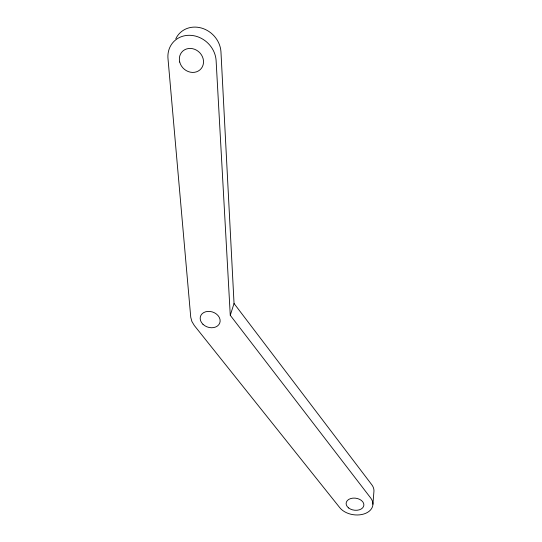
<?xml version="1.0" encoding="UTF-8"?>
<svg xmlns="http://www.w3.org/2000/svg" width="542" height="542" viewBox="0 0 542 542"><rect width="100%" height="100%" fill="white"/><g stroke="black" fill="none" stroke-linecap="round" stroke-linejoin="round"><path stroke-width="0.81" d="M372.916 504.27L373.96 490.971A17.554 12.059 7.7 0 0 371.751 484.697L234.042 303.486L220.94 51.49A24.864 22.256 44.6 0 0 201.394 28.021A24.864 22.256 44.6 0 0 175.791 38.814M230.269 315.295L216.082 60.121A25.393 22.622 43.3 0 0 189.727 35.298A25.393 22.622 43.3 0 0 168.04 59.159L190.75 317.273L191.909 321.514L194.327 325.525L339.827 507.732A17.839 12.1 7.8 0 0 363.96 513.965A17.839 12.1 7.8 0 0 370.674 497.969L230.269 315.295L234.042 303.486M179.727 62.059A12.723 11.328 43.1 0 0 199.91 69.898A12.723 11.328 43.1 0 0 194.673 49.308A12.723 11.328 43.1 0 0 179.727 62.059M202.938 324.258A10.196 7.934 18.7 0 0 219.747 323.039A10.196 7.934 18.7 0 0 207.782 311.406A10.196 7.934 18.7 0 0 202.938 324.258M348.601 507.942A8.936 6.05 7.8 0 0 363.54 506.519A8.936 6.05 7.8 0 0 352.869 498.139A8.936 6.05 7.8 0 0 348.601 507.942"/></g></svg>
